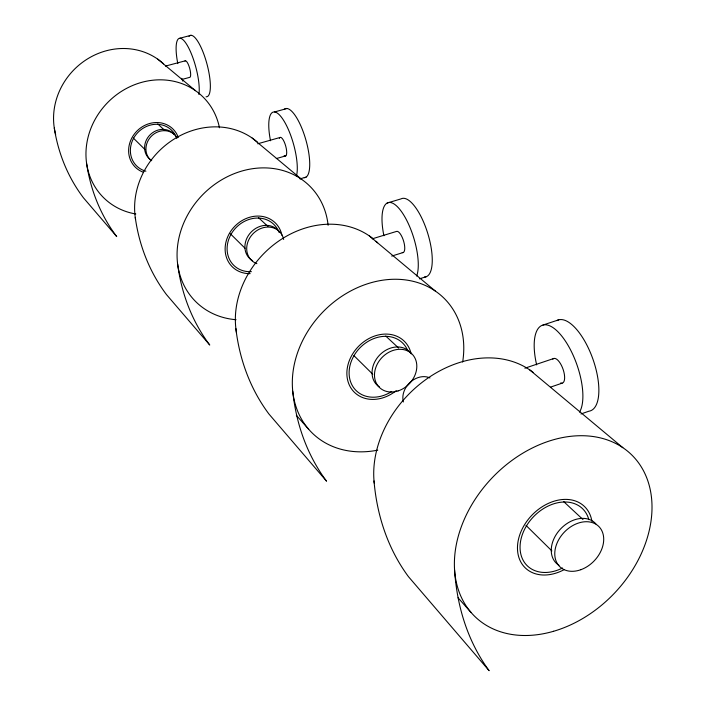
<?xml version="1.0" encoding="UTF-8"?>
<svg xmlns="http://www.w3.org/2000/svg" width="706" height="706" viewBox="0 0 706 706"><rect width="100%" height="100%" fill="white"/><g stroke="black" fill="none" stroke-linecap="round" stroke-linejoin="round"><path stroke-width="1.06" d="M580.959 413.963L588.795 411.236A48.193 19.706 70.4 0 0 592.925 359.142A48.193 19.706 70.4 0 0 556.822 320.612M550.689 387.073L562.1 383.173M524.893 368.205L553.972 358.427M543.002 325.025L558.728 319.836M419.426 278.844L426.318 276.673M391.715 256.075L403.267 252.501M372.247 238.822L396.428 231.453A11.075 3.83 72.9 0 1 403.788 241.743A11.075 3.83 72.9 0 1 402.243 252.545M387.188 203.028L400.999 198.898A40.948 14.455 72.9 0 1 427.977 234.145A40.948 14.455 72.9 0 1 424.447 277.026M299.953 178.892L306.095 177.109M276.302 158.576L285.798 155.858M257.716 143.795L279.885 137.529M274.599 111.945L286.963 108.503M182.201 79.372L189.587 77.395A8.587 2.259 74.9 0 0 189.632 68.138A8.587 2.259 74.9 0 0 184.963 61.025M165.416 66.099L185.501 60.769M179.951 38.195L191.035 35.3M157.703 59.119L195.518 90.712M252.219 138.085L301.63 179.359M369.353 235.936L435.443 291.137M529.65 369.847L622.807 447.666M157.747 123.929L164.922 130.601M258.422 217.598L268.006 226.511M385.732 336.038L398.643 348.049M563.582 501.498L582.962 519.528M133.275 138.005L144.88 149.451M230.288 233.704L245.026 248.238M353.927 355.647L372.742 374.215M525.979 525.361L551.871 550.909M296.37 415.366L308.698 429.274M458.035 597.779L471.123 612.552M559.002 565.312A27.931 20.686 -46.3 0 1 559.823 529.774A27.931 20.686 -46.3 0 1 595.899 523.887M536.657 364.896A48.326 19.353 70.5 0 1 559.487 333.4A48.326 19.353 70.5 0 1 579.502 412.136M552.78 359.133A13.043 5.224 70.5 0 1 563.238 369.767A13.043 5.224 70.5 0 1 560.617 382.996M403.373 401.961A19.133 15.338 -46.3 0 1 410.239 382.246A19.133 15.338 -46.3 0 1 429.954 377.939M562.523 568.012A39.73 29.643 -46.1 0 1 520.922 554.528A39.73 29.643 -46.1 0 1 547 506.617A39.73 29.643 -46.1 0 1 588.839 519.66M564.094 569.68A42.634 31.805 -46.1 0 1 518.319 555.437A42.634 31.805 -46.1 0 1 548.165 503.475A42.634 31.805 -46.1 0 1 591.893 521.266M454.558 569.848A294.34 212.956 -49.8 0 0 489.134 670.7L408.439 576.643A271.06 205.587 -50 0 1 374.012 480.945M374.233 483.16A103.491 80.802 -46 0 1 427.306 378.531A103.491 80.802 -46 0 1 533.074 372.344M379.431 386.967A23.298 18.921 -46.3 0 1 379.581 355.109A23.298 18.921 -46.3 0 1 411.342 353.882M383.923 235.76A41.045 14.182 72.9 0 1 399.755 209.338A41.045 14.182 72.9 0 1 416.672 276.02M391.698 391.503A33.261 27.119 -45.9 0 1 351.473 383.976A33.261 27.119 -45.9 0 1 368.285 341.263A33.261 27.119 -45.9 0 1 407.75 350.732M396.295 390.594A35.697 29.105 -45.9 0 1 349.929 386.27A35.697 29.105 -45.9 0 1 368.964 338.518A35.697 29.105 -45.9 0 1 411.06 353.565M377.745 450.146A94.269 76.883 -45.9 0 1 292.452 378.116A94.269 76.883 -45.9 0 1 387.373 279.629A94.269 76.883 -45.9 0 1 462.659 362.037M292.743 391.248A247.418 196.453 -50.4 0 0 326.551 481.183L268.942 414.025A230.774 189.023 -50.7 0 1 235.857 328.449M236.492 332.747A87.791 73.742 -45.9 0 1 279.249 240.684A87.791 73.742 -45.9 0 1 373.642 239.166M376.077 241.293A87.791 73.742 -45.9 0 1 377.639 242.785M252.598 260.708A20.006 17.262 -46.2 0 1 251.133 232.08A20.006 17.262 -46.2 0 1 279.752 232.592M256.896 263.647A20.05 17.288 -46.2 0 1 254.072 232.715A20.05 17.288 -46.2 0 1 283.653 239.458M284.209 109.342A35.838 11.005 74.2 0 1 305.61 139.02A35.838 11.005 74.2 0 1 304.268 177.709M270.513 140.768A35.918 10.793 74.2 0 1 281.906 117.849A35.918 10.793 74.2 0 1 296.449 176.112M279.347 138.341A9.699 2.912 74.2 0 1 285.692 146.001A9.699 2.912 74.2 0 1 284.165 155.558M251.407 271.669A28.637 24.772 -45.8 0 1 227.138 250.251A28.637 24.772 -45.8 0 1 248.397 219.663A28.637 24.772 -45.8 0 1 278.905 232.115M250.162 273.646A30.737 26.581 -45.8 0 1 225.126 248.459A30.737 26.581 -45.8 0 1 251.265 216.848A30.737 26.581 -45.8 0 1 281.923 235.248M236.06 319.712A81.164 70.203 -45.8 0 1 177.55 246.217A81.164 70.203 -45.8 0 1 253.216 168.61A81.164 70.203 -45.8 0 1 328.113 225.293M177.656 264.203A213.662 180.515 -51.1 0 0 209.753 345.022L166.466 294.579A201.148 173.729 -51.5 0 1 135.252 217.404M135.587 219.548A76.319 67.405 -45.7 0 1 173.65 139.373A76.319 67.405 -45.7 0 1 257.434 142.162M151.711 160.536A17.403 15.717 -46.1 0 1 148.922 136.073A17.403 15.717 -46.1 0 1 173.852 134.122M151.375 160.721A17.438 15.735 -46.1 0 1 152.275 135.34A17.438 15.735 -46.1 0 1 177.082 137.926M189.014 36.35A31.761 8.525 74.9 0 1 206.558 62.516A31.761 8.525 74.9 0 1 206.064 96.784M182.766 81.119A31.823 8.357 74.9 0 1 181.769 78.313M177.815 63.619A31.823 8.357 74.9 0 1 185.881 43.154A31.823 8.357 74.9 0 1 198.898 94.489M145.895 171.187A24.975 22.574 -45.6 0 1 137.546 132.825A24.975 22.574 -45.6 0 1 176.65 138.155M143.247 172.211A26.802 24.225 -45.6 0 1 137.123 130.857A26.802 24.225 -45.6 0 1 178.283 137.423M135.817 213.989A70.759 63.981 -45.6 0 1 86.37 146.645A70.759 63.981 -45.6 0 1 150.554 80.502A70.759 63.981 -45.6 0 1 219.469 127.786M86.662 163.766A186.755 165.345 -52.1 0 0 116.711 236.572L83.458 197.812A177.127 159.388 -52.6 0 1 54.291 128.033M55.668 134.546A67.052 61.572 -45.5 0 1 85.964 59.904A67.052 61.572 -45.5 0 1 163.563 63.849M580.923 569.68A28.019 20.721 -46.3 0 0 599.535 527.241A28.019 20.721 -46.3 0 0 557.246 542.632A28.019 20.721 -46.3 0 0 580.923 569.68M553.601 631.27A112.598 84.049 -46.1 0 0 638.603 462.898A112.598 84.049 -46.1 0 0 467.407 512.732A112.598 84.049 -46.1 0 0 553.601 631.27M398.096 390.912A23.36 18.947 -46.3 0 0 412.639 354.65A23.36 18.947 -46.3 0 0 376.219 366.396A23.36 18.947 -46.3 0 0 398.096 390.912"/></g></svg>
